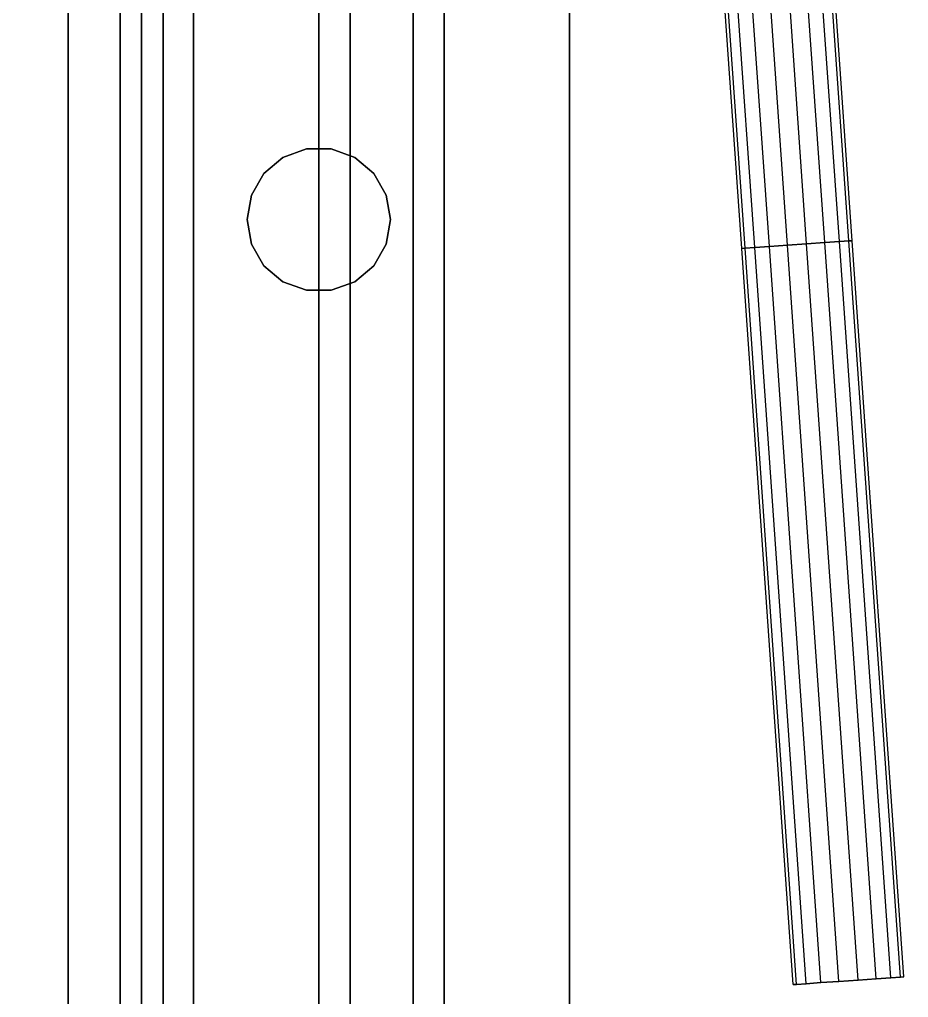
# Model space of a CAD drawing. Extents: x -140 to 778, y -205 to 202.
# Drawn here: x 309.86 to 340.72, y -0.58 to 33.35 of the extents above; entities that cross this region are included whole.
import ezdxf

# ---------------------------------------------------------------- set-up
doc = ezdxf.new("R2010")
doc.units = 0
doc.layers.add('L1', color=7, linetype='CONTINUOUS')

msp = doc.modelspace()

# ---------------------------------------------------------------- linework, layer by layer
at = {"layer": 'L1'}
for points, invisible_edges in [([(320.250183, 52.807888, 32.075806), (297.16925, 52.807888, 32.075806), (297.16925, -53.056534, 32.075813)], 140), ([(297.16925, -53.056534, 32.075813), (320.250183, -53.056534, 32.075813), (320.250183, 52.807888, 32.075806)], 140), ([(320.250183, 52.80788, -72.628067), (320.250183, -53.056538, -75.019592), (314.84198, -47.315868, -89.676079)], 140), ([(314.84198, -47.315868, -89.676079), (314.84198, 47.734921, -87.528839), (320.250183, 52.80788, -72.628067)], 140), ([(343.331085, 52.807884, 32.075809), (320.250183, 52.807888, 32.075806), (320.250183, -53.056534, 32.075813)], 140), ([(320.250183, -53.056534, 32.075813), (343.331085, -53.056534, 32.075817), (343.331085, 52.807884, 32.075809)], 140), ([(320.250183, 52.80788, -72.628067), (343.331085, 52.80788, -72.628067), (343.331085, -53.056541, -75.019592)], 12), ([(343.331085, -53.056541, -75.019592), (320.250183, -53.056538, -75.019592), (320.250183, 52.80788, -72.628067)], 12), ([(335.046173, 25.415358, -69.640312), (333.144379, 50.948757, -68.982193), (333.260132, 50.956852, -69.640312)], 9), ([(334.93042, 25.407265, -68.982193), (333.260132, 50.956852, -68.324074), (333.144379, 50.948757, -68.982193)], 9), ([(335.046173, 25.415358, -69.640312), (334.93042, 25.407265, -68.982193), (333.144379, 50.948757, -68.982193)], 12), ([(335.379486, 25.438665, -70.219055), (333.260132, 50.956852, -69.640312), (333.593475, 50.98016, -70.219055)], 9), ([(335.046173, 25.415358, -68.324074), (333.593475, 50.98016, -67.745338), (333.260132, 50.956852, -68.324074)], 9), ([(335.379486, 25.438665, -70.219055), (335.046173, 25.415358, -69.640312), (333.260132, 50.956852, -69.640312)], 12), ([(334.93042, 25.407265, -68.982193), (335.046173, 25.415358, -68.324074), (333.260132, 50.956852, -68.324074)], 12), ([(335.890167, 25.474379, -70.648613), (333.593475, 50.98016, -70.219055), (334.104156, 51.015869, -70.648613)], 9), ([(335.379517, 25.438665, -67.745338), (334.104156, 51.015869, -67.315781), (333.593475, 50.98016, -67.745338)], 137), ([(335.890167, 25.474379, -70.648613), (335.379486, 25.438665, -70.219055), (333.593475, 50.98016, -70.219055)], 12), ([(335.046173, 25.415358, -68.324074), (335.379517, 25.438665, -67.745338), (333.593475, 50.98016, -67.745338)], 12), ([(336.516632, 25.518181, -70.877174), (334.104156, 51.015869, -70.648613), (334.730591, 51.059677, -70.877174)], 9), ([(335.890167, 25.474379, -67.315781), (334.730591, 51.059677, -67.087219), (334.104156, 51.015869, -67.315781)], 137), ([(336.516632, 25.518181, -70.877174), (335.890167, 25.474379, -70.648613), (334.104156, 51.015869, -70.648613)], 12), ([(335.379517, 25.438665, -67.745338), (335.890167, 25.474379, -67.315781), (334.104156, 51.015869, -67.315781)], 140), ([(337.183258, 25.564798, -70.877174), (334.730591, 51.059677, -70.877174), (335.397247, 51.106293, -70.877174)], 9), ([(336.516632, 25.518181, -67.087219), (335.397247, 51.106293, -67.087219), (334.730591, 51.059677, -67.087219)], 137), ([(337.183258, 25.564798, -70.877174), (336.516632, 25.518181, -70.877174), (334.730591, 51.059677, -70.877174)], 12), ([(335.890167, 25.474379, -67.315781), (336.516632, 25.518181, -67.087219), (334.730591, 51.059677, -67.087219)], 140), ([(337.809723, 25.608606, -70.648613), (335.397247, 51.106293, -70.877174), (336.023682, 51.150097, -70.648613)], 9), ([(337.183258, 25.564798, -67.087219), (336.023682, 51.150097, -67.315781), (335.397247, 51.106293, -67.087219)], 137), ([(337.809723, 25.608606, -70.648613), (337.183258, 25.564798, -70.877174), (335.397247, 51.106293, -70.877174)], 12), ([(336.516632, 25.518181, -67.087219), (337.183258, 25.564798, -67.087219), (335.397247, 51.106293, -67.087219)], 140), ([(338.320374, 25.644314, -70.219055), (336.023682, 51.150097, -70.648613), (336.534363, 51.185806, -70.219055)], 9), ([(337.809723, 25.608604, -67.315781), (336.534363, 51.185806, -67.745338), (336.023682, 51.150097, -67.315781)], 137), ([(338.320374, 25.644314, -70.219055), (337.809723, 25.608606, -70.648613), (336.023682, 51.150097, -70.648613)], 12), ([(337.183258, 25.564798, -67.087219), (337.809723, 25.608604, -67.315781), (336.023682, 51.150097, -67.315781)], 140), ([(338.653717, 25.667622, -69.64032), (336.534363, 51.185806, -70.219055), (336.867676, 51.209114, -69.640312)], 137), ([(338.320374, 25.644314, -67.745338), (336.867676, 51.209114, -68.324074), (336.534363, 51.185806, -67.745338)], 137), ([(338.653717, 25.667622, -69.64032), (338.320374, 25.644314, -70.219055), (336.534363, 51.185806, -70.219055)], 140), ([(337.809723, 25.608604, -67.315781), (338.320374, 25.644314, -67.745338), (336.534363, 51.185806, -67.745338)], 140), ([(338.76947, 25.67572, -68.982193), (336.867676, 51.209114, -69.640312), (336.983429, 51.217209, -68.982193)], 137), ([(338.653717, 25.667622, -68.324074), (336.983429, 51.217209, -68.982193), (336.867676, 51.209114, -68.324074)], 137), ([(338.76947, 25.67572, -68.982193), (338.653717, 25.667622, -69.64032), (336.867676, 51.209114, -69.640312)], 140), ([(338.320374, 25.644314, -67.745338), (338.653717, 25.667622, -68.324074), (336.867676, 51.209114, -68.324074)], 140), ([(338.653717, 25.667622, -68.324074), (338.76947, 25.67572, -68.982193), (336.983429, 51.217209, -68.982193)], 140), ([(302.577454, 47.734921, -87.528839), (314.84198, 47.734921, -87.528839), (314.84198, -47.315868, -89.676079)], 12), ([(314.84198, -47.315868, -89.676079), (302.577454, -47.315868, -89.676079), (302.577454, 47.734921, -87.528839)], 12), ([(320.250153, 1.369297, -64.683716), (305.972443, 40.596962, -64.683716), (320.250153, 43.114513, -64.683716)], 13), ([(320.250153, 1.369283, 26.82803), (320.250153, 43.114494, 26.828035), (305.972443, 40.596951, 26.828035)], 141), ([(320.250153, 1.369297, -64.683716), (320.250153, 43.114513, -64.683716), (334.527863, 40.59697, -64.683716)], 13), ([(320.250153, 1.369283, 26.82803), (334.527863, 40.596951, 26.828035), (320.250153, 43.114494, 26.828035)], 141), ([(320.250153, 1.369297, -64.683716), (293.41684, 33.347988, -64.683716), (305.972443, 40.596962, -64.683716)], 13), ([(320.250153, 1.369283, 26.82803), (305.972443, 40.596951, 26.828035), (293.41684, 33.347969, 26.828032)], 141), ([(311.545837, 40.49577, 29.63793), (315.89801, 40.49577, 29.63793), (315.89801, -36.102554, 29.637926)], 12), ([(315.89801, -36.102554, 29.637926), (311.545837, -36.102554, 29.637926), (311.545837, 40.49577, 29.63793)], 12), ([(311.545837, 40.49577, 40.083153), (311.545837, 40.49577, 37.471848), (311.545837, -36.102554, 37.471844)], 12), ([(311.545837, -36.102554, 37.471844), (311.545837, -36.102554, 40.083153), (311.545837, 40.49577, 40.083153)], 12), ([(311.545837, 40.49577, 37.471848), (311.545837, 40.49577, 34.860542), (311.545837, -36.102554, 34.860538)], 12), ([(311.545837, -36.102554, 34.860538), (311.545837, -36.102554, 37.471844), (311.545837, 40.49577, 37.471848)], 12), ([(311.545837, 40.49577, 34.860542), (311.545837, 40.49577, 32.249237), (311.545837, -36.102554, 32.249233)], 12), ([(311.545837, -36.102554, 32.249233), (311.545837, -36.102554, 34.860538), (311.545837, 40.49577, 34.860542)], 12), ([(311.545837, 40.49577, 32.249237), (311.545837, 40.49577, 29.63793), (311.545837, -36.102554, 29.637926)], 12), ([(311.545837, -36.102554, 29.637926), (311.545837, -36.102554, 32.249233), (311.545837, 40.49577, 32.249237)], 12), ([(311.545837, 40.49577, 40.083153), (311.545837, -36.102554, 40.083153), (313.348572, -34.299824, 46.212437)], 12), ([(313.348572, -34.299824, 46.212437), (313.348572, 38.693039, 46.21244), (311.545837, 40.49577, 40.083153)], 12), ([(315.89801, -36.102554, 40.083153), (315.89801, 40.49577, 40.083153), (314.095276, 38.693039, 46.21244)], 140), ([(315.89801, 40.49577, 29.63793), (320.250183, 40.49577, 29.63793), (320.250183, -36.102554, 29.637926)], 12), ([(320.250183, -36.102554, 29.637926), (315.89801, -36.102554, 29.637926), (315.89801, 40.49577, 29.63793)], 12), ([(320.250183, 40.49577, 40.083153), (315.89801, 40.49577, 40.083153), (315.89801, -36.102554, 40.083153)], 140), ([(315.89801, -36.102554, 40.083153), (320.250183, -36.102554, 40.083153), (320.250183, 40.49577, 40.083153)], 140), ([(320.250153, 1.369297, -64.683716), (334.527863, 40.59697, -64.683716), (347.083466, 33.347992, -64.683716)], 13), ([(320.250153, 1.369283, 26.82803), (347.083466, 33.347977, 26.828035), (334.527863, 40.596951, 26.828035)], 141), ([(320.250183, 40.49577, 29.63793), (324.602356, 40.49577, 29.63793), (324.602356, -36.102554, 29.637926)], 12), ([(324.602356, -36.102554, 29.637926), (320.250183, -36.102554, 29.637926), (320.250183, 40.49577, 29.63793)], 12), ([(320.250183, 40.49577, 40.083153), (320.250183, -36.102554, 40.083153), (321.331818, -35.020912, 46.212437)], 12), ([(321.331818, -35.020912, 46.212437), (321.331818, 39.414131, 46.21244), (320.250183, 40.49577, 40.083153)], 12), ([(324.602356, -36.102554, 40.083153), (324.602356, 40.49577, 40.083153), (323.520721, 39.414131, 46.21244)], 140), ([(324.602356, 40.49577, 29.63793), (328.954529, 40.49577, 29.63793), (328.954529, -36.102554, 29.637926)], 12), ([(328.954529, -36.102554, 29.637926), (324.602356, -36.102554, 29.637926), (324.602356, 40.49577, 29.63793)], 12), ([(328.954529, 40.49577, 40.083153), (324.602356, 40.49577, 40.083153), (324.602356, -36.102554, 40.083153)], 140), ([(324.602356, -36.102554, 40.083153), (328.954529, -36.102554, 40.083153), (328.954529, 40.49577, 40.083153)], 140), ([(328.954529, 40.49577, 29.63793), (328.954529, 40.49577, 32.249237), (328.954529, -36.102554, 32.249233)], 140), ([(328.954529, -36.102554, 32.249233), (328.954529, -36.102554, 29.637926), (328.954529, 40.49577, 29.63793)], 140), ([(328.954529, 40.49577, 32.249237), (328.954529, 40.49577, 34.860542), (328.954529, -36.102554, 34.860538)], 140), ([(328.954529, -36.102554, 34.860538), (328.954529, -36.102554, 32.249233), (328.954529, 40.49577, 32.249237)], 140), ([(328.954529, 40.49577, 34.860542), (328.954529, 40.49577, 37.471848), (328.954529, -36.102554, 37.471844)], 140), ([(328.954529, -36.102554, 37.471844), (328.954529, -36.102554, 34.860538), (328.954529, 40.49577, 34.860542)], 140), ([(328.954529, 40.49577, 37.471848), (328.954529, 40.49577, 40.083153), (328.954529, -36.102554, 40.083153)], 140), ([(328.954529, -36.102554, 40.083153), (328.954529, -36.102554, 37.471844), (328.954529, 40.49577, 37.471848)], 140), ([(323.520721, 39.414131, 46.21244), (321.331818, 39.414131, 46.21244), (321.331818, -35.020912, 46.212437)], 140), ([(321.331818, -35.020912, 46.212437), (323.520721, -35.020912, 46.212437), (323.520721, 39.414131, 46.21244)], 140), ([(323.520721, 39.414131, 46.21244), (323.520721, -35.020912, 46.212437), (324.602356, -36.102554, 40.083153)], 140), ([(314.095276, 38.693039, 46.21244), (313.348572, 38.693039, 46.21244), (313.348572, -34.299824, 46.212437)], 140), ([(313.348572, -34.299824, 46.212437), (314.095276, -34.299824, 46.212437), (314.095276, 38.693039, 46.21244)], 140), ([(314.095276, 38.693039, 46.21244), (314.095276, -34.299824, 46.212437), (315.89801, -36.102554, 40.083153)], 140), ([(320.250153, 1.369297, -64.683716), (284.097748, 22.241894, -64.683716), (293.41684, 33.347988, -64.683716)], 13), ([(320.250153, 1.369283, 26.82803), (293.41684, 33.347969, 26.828032), (284.097748, 22.241884, 26.828032)], 141), ([(320.250153, 1.369297, -64.683716), (347.083466, 33.347992, -64.683716), (356.402557, 22.241907, -64.683716)], 13), ([(320.250153, 1.369283, 26.82803), (356.402557, 22.241892, 26.828033), (347.083466, 33.347977, 26.828035)], 141), ([(320.250153, 26.405462, 1.54723), (319.005463, 28.561365, 1.54723), (319.817871, 28.857061, 1.54723)], 13), ([(319.817871, 28.857061, 1.54723), (319.005463, 28.561363, 13.827389), (319.817871, 28.857061, 13.827389)], 9), ([(319.817871, 28.857061, 1.54723), (319.005463, 28.561365, 1.54723), (319.005463, 28.561363, 13.827389)], 12), ([(319.817871, 28.857061, 13.827389), (319.005463, 28.561361, 26.107548), (319.817871, 28.857059, 26.107548)], 9), ([(319.817871, 28.857061, 13.827389), (319.005463, 28.561363, 13.827389), (319.005463, 28.561361, 26.107548)], 12), ([(319.817871, 28.857059, 26.107548), (319.005463, 28.561359, 38.387707), (319.817871, 28.857058, 38.387707)], 9), ([(319.817871, 28.857059, 26.107548), (319.005463, 28.561361, 26.107548), (319.005463, 28.561359, 38.387707)], 12), ([(319.817871, 28.857058, 38.387707), (319.005463, 28.561359, 50.667866), (319.817871, 28.857058, 50.667862)], 9), ([(319.817871, 28.857058, 38.387707), (319.005463, 28.561359, 38.387707), (319.005463, 28.561359, 50.667866)], 12), ([(319.817871, 28.857058, 50.667862), (319.005463, 28.561357, 62.948021), (319.817871, 28.857056, 62.948021)], 9), ([(319.817871, 28.857058, 50.667862), (319.005463, 28.561359, 50.667866), (319.005463, 28.561357, 62.948021)], 12), ([(320.250153, 26.405457, 62.948021), (319.817871, 28.857056, 62.948021), (319.005463, 28.561357, 62.948021)], 141), ([(320.250153, 26.405462, 1.54723), (319.817871, 28.857061, 1.54723), (320.682434, 28.857061, 1.54723)], 13), ([(320.682434, 28.857061, 1.54723), (319.817871, 28.857061, 13.827389), (320.682434, 28.857061, 13.827389)], 9), ([(320.682434, 28.857061, 1.54723), (319.817871, 28.857061, 1.54723), (319.817871, 28.857061, 13.827389)], 12), ([(320.682434, 28.857061, 13.827389), (319.817871, 28.857059, 26.107548), (320.682434, 28.857059, 26.107548)], 9), ([(320.682434, 28.857061, 13.827389), (319.817871, 28.857061, 13.827389), (319.817871, 28.857059, 26.107548)], 12), ([(320.682434, 28.857059, 26.107548), (319.817871, 28.857058, 38.387707), (320.682434, 28.857058, 38.387707)], 9), ([(320.682434, 28.857059, 26.107548), (319.817871, 28.857059, 26.107548), (319.817871, 28.857058, 38.387707)], 12), ([(320.682434, 28.857058, 38.387707), (319.817871, 28.857058, 50.667862), (320.682434, 28.857058, 50.667862)], 9), ([(320.682434, 28.857058, 38.387707), (319.817871, 28.857058, 38.387707), (319.817871, 28.857058, 50.667862)], 12), ([(320.682434, 28.857058, 50.667862), (319.817871, 28.857056, 62.948021), (320.682434, 28.857056, 62.948021)], 9), ([(320.682434, 28.857058, 50.667862), (319.817871, 28.857058, 50.667862), (319.817871, 28.857056, 62.948021)], 12), ([(320.250153, 26.405457, 62.948021), (320.682434, 28.857056, 62.948021), (319.817871, 28.857056, 62.948021)], 141), ([(320.250153, 26.405462, 1.54723), (320.682434, 28.857061, 1.54723), (321.494873, 28.561365, 1.54723)], 13), ([(320.250153, 26.405457, 62.948021), (321.494873, 28.561357, 62.948021), (320.682434, 28.857056, 62.948021)], 141), ([(321.494873, 28.561365, 1.54723), (320.682434, 28.857061, 13.827389), (321.494873, 28.561363, 13.827389)], 137), ([(321.494873, 28.561365, 1.54723), (320.682434, 28.857061, 1.54723), (320.682434, 28.857061, 13.827389)], 140), ([(321.494873, 28.561363, 13.827389), (320.682434, 28.857061, 13.827389), (320.682434, 28.857059, 26.107548)], 140), ([(321.494873, 28.561363, 13.827389), (320.682434, 28.857059, 26.107548), (321.494873, 28.561361, 26.107548)], 137), ([(321.494873, 28.561361, 26.107548), (320.682434, 28.857059, 26.107548), (320.682434, 28.857058, 38.387707)], 140), ([(321.494873, 28.561361, 26.107548), (320.682434, 28.857058, 38.387707), (321.494873, 28.561359, 38.387707)], 137), ([(321.494873, 28.561359, 38.387707), (320.682434, 28.857058, 50.667862), (321.494873, 28.561359, 50.667866)], 137), ([(321.494873, 28.561359, 38.387707), (320.682434, 28.857058, 38.387707), (320.682434, 28.857058, 50.667862)], 140), ([(321.494873, 28.561359, 50.667866), (320.682434, 28.857058, 50.667862), (320.682434, 28.857056, 62.948021)], 140), ([(321.494873, 28.561359, 50.667866), (320.682434, 28.857056, 62.948021), (321.494873, 28.561357, 62.948021)], 137), ([(320.250153, 26.405462, 1.54723), (318.34314, 28.005627, 1.54723), (319.005463, 28.561365, 1.54723)], 13), ([(319.005463, 28.561365, 1.54723), (318.34314, 28.005627, 13.827389), (319.005463, 28.561363, 13.827389)], 9), ([(319.005463, 28.561365, 1.54723), (318.34314, 28.005627, 1.54723), (318.34314, 28.005627, 13.827389)], 12), ([(319.005463, 28.561363, 13.827389), (318.34314, 28.005625, 26.107548), (319.005463, 28.561361, 26.107548)], 9), ([(319.005463, 28.561363, 13.827389), (318.34314, 28.005627, 13.827389), (318.34314, 28.005625, 26.107548)], 12), ([(319.005463, 28.561361, 26.107548), (318.34314, 28.005625, 38.387707), (319.005463, 28.561359, 38.387707)], 9), ([(319.005463, 28.561361, 26.107548), (318.34314, 28.005625, 26.107548), (318.34314, 28.005625, 38.387707)], 12), ([(319.005463, 28.561359, 38.387707), (318.34314, 28.005625, 50.667866), (319.005463, 28.561359, 50.667866)], 9), ([(319.005463, 28.561359, 38.387707), (318.34314, 28.005625, 38.387707), (318.34314, 28.005625, 50.667866)], 12), ([(319.005463, 28.561359, 50.667866), (318.34314, 28.005623, 62.948021), (319.005463, 28.561357, 62.948021)], 9), ([(319.005463, 28.561359, 50.667866), (318.34314, 28.005625, 50.667866), (318.34314, 28.005623, 62.948021)], 12), ([(320.250153, 26.405457, 62.948021), (319.005463, 28.561357, 62.948021), (318.34314, 28.005623, 62.948021)], 141), ([(320.250153, 26.405462, 1.54723), (321.494873, 28.561365, 1.54723), (322.157166, 28.005627, 1.54723)], 13), ([(320.250153, 26.405457, 62.948021), (322.157166, 28.005623, 62.948021), (321.494873, 28.561357, 62.948021)], 141), ([(322.157166, 28.005627, 1.54723), (321.494873, 28.561365, 1.54723), (321.494873, 28.561363, 13.827389)], 140), ([(322.157166, 28.005627, 1.54723), (321.494873, 28.561363, 13.827389), (322.157166, 28.005627, 13.827389)], 137), ([(322.157166, 28.005627, 13.827389), (321.494873, 28.561363, 13.827389), (321.494873, 28.561361, 26.107548)], 140), ([(322.157166, 28.005627, 13.827389), (321.494873, 28.561361, 26.107548), (322.157166, 28.005625, 26.107548)], 137), ([(322.157166, 28.005625, 26.107548), (321.494873, 28.561361, 26.107548), (321.494873, 28.561359, 38.387707)], 140), ([(322.157166, 28.005625, 26.107548), (321.494873, 28.561359, 38.387707), (322.157166, 28.005625, 38.387707)], 137), ([(322.157166, 28.005625, 38.387707), (321.494873, 28.561359, 50.667866), (322.157166, 28.005625, 50.667866)], 137), ([(322.157166, 28.005625, 38.387707), (321.494873, 28.561359, 38.387707), (321.494873, 28.561359, 50.667866)], 140), ([(322.157166, 28.005625, 50.667866), (321.494873, 28.561359, 50.667866), (321.494873, 28.561357, 62.948021)], 140), ([(322.157166, 28.005625, 50.667866), (321.494873, 28.561357, 62.948021), (322.157166, 28.005623, 62.948021)], 137), ([(320.250153, 26.405462, 1.54723), (317.910858, 27.256895, 1.54723), (318.34314, 28.005627, 1.54723)], 13), ([(318.34314, 28.005627, 1.54723), (317.910858, 27.256895, 13.827389), (318.34314, 28.005627, 13.827389)], 9), ([(318.34314, 28.005627, 1.54723), (317.910858, 27.256895, 1.54723), (317.910858, 27.256895, 13.827389)], 12), ([(318.34314, 28.005627, 13.827389), (317.910858, 27.256893, 26.107548), (318.34314, 28.005625, 26.107548)], 9), ([(318.34314, 28.005627, 13.827389), (317.910858, 27.256895, 13.827389), (317.910858, 27.256893, 26.107548)], 12), ([(318.34314, 28.005625, 26.107548), (317.910858, 27.256891, 38.387707), (318.34314, 28.005625, 38.387707)], 9), ([(318.34314, 28.005625, 26.107548), (317.910858, 27.256893, 26.107548), (317.910858, 27.256891, 38.387707)], 12), ([(318.34314, 28.005625, 38.387707), (317.910858, 27.256891, 50.667866), (318.34314, 28.005625, 50.667866)], 9), ([(318.34314, 28.005625, 38.387707), (317.910858, 27.256891, 38.387707), (317.910858, 27.256891, 50.667866)], 12), ([(318.34314, 28.005625, 50.667866), (317.910858, 27.256889, 62.948021), (318.34314, 28.005623, 62.948021)], 9), ([(318.34314, 28.005625, 50.667866), (317.910858, 27.256891, 50.667866), (317.910858, 27.256889, 62.948021)], 12), ([(320.250153, 26.405457, 62.948021), (318.34314, 28.005623, 62.948021), (317.910858, 27.256889, 62.948021)], 141), ([(320.250153, 26.405462, 1.54723), (322.157166, 28.005627, 1.54723), (322.589447, 27.256895, 1.54723)], 13), ([(320.250153, 26.405457, 62.948021), (322.589447, 27.256889, 62.948021), (322.157166, 28.005623, 62.948021)], 141), ([(322.589447, 27.256895, 1.54723), (322.157166, 28.005627, 13.827389), (322.589447, 27.256895, 13.827389)], 137), ([(322.589447, 27.256895, 1.54723), (322.157166, 28.005627, 1.54723), (322.157166, 28.005627, 13.827389)], 140), ([(322.589447, 27.256895, 13.827389), (322.157166, 28.005627, 13.827389), (322.157166, 28.005625, 26.107548)], 140), ([(322.589447, 27.256895, 13.827389), (322.157166, 28.005625, 26.107548), (322.589447, 27.256893, 26.107548)], 137), ([(322.589447, 27.256893, 26.107548), (322.157166, 28.005625, 38.387707), (322.589447, 27.256891, 38.387707)], 137), ([(322.589447, 27.256893, 26.107548), (322.157166, 28.005625, 26.107548), (322.157166, 28.005625, 38.387707)], 140), ([(322.589447, 27.256891, 38.387707), (322.157166, 28.005625, 50.667866), (322.589447, 27.256891, 50.667866)], 137), ([(322.589447, 27.256891, 38.387707), (322.157166, 28.005625, 38.387707), (322.157166, 28.005625, 50.667866)], 140), ([(322.589447, 27.256891, 50.667866), (322.157166, 28.005625, 50.667866), (322.157166, 28.005623, 62.948021)], 140), ([(322.589447, 27.256891, 50.667866), (322.157166, 28.005623, 62.948021), (322.589447, 27.256889, 62.948021)], 137), ([(320.250153, 26.405462, 1.54723), (317.760742, 26.405462, 1.54723), (317.910858, 27.256895, 1.54723)], 13), ([(317.910858, 27.256895, 1.54723), (317.760742, 26.405462, 13.827389), (317.910858, 27.256895, 13.827389)], 9), ([(317.910858, 27.256895, 1.54723), (317.760742, 26.405462, 1.54723), (317.760742, 26.405462, 13.827389)], 12), ([(317.910858, 27.256895, 13.827389), (317.760742, 26.40546, 26.107548), (317.910858, 27.256893, 26.107548)], 9), ([(317.910858, 27.256895, 13.827389), (317.760742, 26.405462, 13.827389), (317.760742, 26.40546, 26.107548)], 12), ([(317.910858, 27.256893, 26.107548), (317.760742, 26.405458, 38.387707), (317.910858, 27.256891, 38.387707)], 9), ([(317.910858, 27.256893, 26.107548), (317.760742, 26.40546, 26.107548), (317.760742, 26.405458, 38.387707)], 12), ([(317.910858, 27.256891, 38.387707), (317.760742, 26.405457, 50.667866), (317.910858, 27.256891, 50.667866)], 9), ([(317.910858, 27.256891, 38.387707), (317.760742, 26.405458, 38.387707), (317.760742, 26.405457, 50.667866)], 12), ([(317.910858, 27.256891, 50.667866), (317.760742, 26.405457, 62.948021), (317.910858, 27.256889, 62.948021)], 9), ([(317.910858, 27.256891, 50.667866), (317.760742, 26.405457, 50.667866), (317.760742, 26.405457, 62.948021)], 12), ([(320.250153, 26.405457, 62.948021), (317.910858, 27.256889, 62.948021), (317.760742, 26.405457, 62.948021)], 141), ([(320.250153, 26.405462, 1.54723), (322.589447, 27.256895, 1.54723), (322.739563, 26.405462, 1.54723)], 13), ([(320.250153, 26.405457, 62.948021), (322.739563, 26.405457, 62.948021), (322.589447, 27.256889, 62.948021)], 141), ([(322.739563, 26.405462, 1.54723), (322.589447, 27.256895, 13.827389), (322.739563, 26.405462, 13.827389)], 137), ([(322.739563, 26.405462, 1.54723), (322.589447, 27.256895, 1.54723), (322.589447, 27.256895, 13.827389)], 140), ([(322.739563, 26.405462, 13.827389), (322.589447, 27.256895, 13.827389), (322.589447, 27.256893, 26.107548)], 140), ([(322.739563, 26.405462, 13.827389), (322.589447, 27.256893, 26.107548), (322.739563, 26.40546, 26.107548)], 137), ([(322.739563, 26.40546, 26.107548), (322.589447, 27.256893, 26.107548), (322.589447, 27.256891, 38.387707)], 140), ([(322.739563, 26.40546, 26.107548), (322.589447, 27.256891, 38.387707), (322.739563, 26.405458, 38.387707)], 137), ([(322.739563, 26.405458, 38.387707), (322.589447, 27.256891, 50.667866), (322.739563, 26.405457, 50.667866)], 137), ([(322.739563, 26.405458, 38.387707), (322.589447, 27.256891, 38.387707), (322.589447, 27.256891, 50.667866)], 140), ([(322.739563, 26.405457, 50.667866), (322.589447, 27.256891, 50.667866), (322.589447, 27.256889, 62.948021)], 140), ([(322.739563, 26.405457, 50.667866), (322.589447, 27.256889, 62.948021), (322.739563, 26.405457, 62.948021)], 137), ([(320.250153, 26.405462, 1.54723), (317.910858, 25.554028, 1.54723), (317.760742, 26.405462, 1.54723)], 13), ([(317.760742, 26.405462, 1.54723), (317.910858, 25.554028, 13.827389), (317.760742, 26.405462, 13.827389)], 9), ([(317.760742, 26.405462, 1.54723), (317.910858, 25.554028, 1.54723), (317.910858, 25.554028, 13.827389)], 12), ([(317.760742, 26.405462, 13.827389), (317.910858, 25.554028, 26.107548), (317.760742, 26.40546, 26.107548)], 9), ([(317.760742, 26.405462, 13.827389), (317.910858, 25.554028, 13.827389), (317.910858, 25.554028, 26.107548)], 12), ([(317.760742, 26.40546, 26.107548), (317.910858, 25.554024, 38.387707), (317.760742, 26.405458, 38.387707)], 9), ([(317.760742, 26.40546, 26.107548), (317.910858, 25.554028, 26.107548), (317.910858, 25.554024, 38.387707)], 12), ([(317.760742, 26.405458, 38.387707), (317.910858, 25.554026, 50.667866), (317.760742, 26.405457, 50.667866)], 9), ([(317.760742, 26.405458, 38.387707), (317.910858, 25.554024, 38.387707), (317.910858, 25.554026, 50.667866)], 12), ([(317.760742, 26.405457, 50.667866), (317.910858, 25.554022, 62.948021), (317.760742, 26.405457, 62.948021)], 9), ([(317.760742, 26.405457, 50.667866), (317.910858, 25.554026, 50.667866), (317.910858, 25.554022, 62.948021)], 12), ([(320.250153, 26.405457, 62.948021), (317.760742, 26.405457, 62.948021), (317.910858, 25.554022, 62.948021)], 141), ([(320.250153, 26.405462, 1.54723), (318.34314, 24.805296, 1.54723), (317.910858, 25.554028, 1.54723)], 13), ([(320.250153, 26.405457, 62.948021), (317.910858, 25.554022, 62.948021), (318.34314, 24.80529, 62.948021)], 141), ([(320.250153, 26.405462, 1.54723), (319.005463, 24.249559, 1.54723), (318.34314, 24.805296, 1.54723)], 13), ([(320.250153, 26.405457, 62.948021), (318.34314, 24.80529, 62.948021), (319.005463, 24.249554, 62.948021)], 141), ([(320.250153, 26.405462, 1.54723), (319.817871, 23.953861, 1.54723), (319.005463, 24.249559, 1.54723)], 13), ([(320.250153, 26.405457, 62.948021), (319.005463, 24.249554, 62.948021), (319.817871, 23.953856, 62.948021)], 141), ([(320.250153, 26.405462, 1.54723), (320.682434, 23.953861, 1.54723), (319.817871, 23.953861, 1.54723)], 13), ([(320.250153, 26.405457, 62.948021), (319.817871, 23.953856, 62.948021), (320.682434, 23.953856, 62.948021)], 141), ([(320.250153, 26.405462, 1.54723), (321.494873, 24.249559, 1.54723), (320.682434, 23.953861, 1.54723)], 13), ([(320.250153, 26.405462, 1.54723), (322.157166, 24.805296, 1.54723), (321.494873, 24.249559, 1.54723)], 13), ([(320.250153, 26.405462, 1.54723), (322.589447, 25.554028, 1.54723), (322.157166, 24.805296, 1.54723)], 13), ([(320.250153, 26.405462, 1.54723), (322.739563, 26.405462, 1.54723), (322.589447, 25.554028, 1.54723)], 13), ([(320.250153, 26.405457, 62.948021), (320.682434, 23.953856, 62.948021), (321.494873, 24.249554, 62.948021)], 141), ([(320.250153, 26.405457, 62.948021), (321.494873, 24.249554, 62.948021), (322.157166, 24.80529, 62.948021)], 141), ([(320.250153, 26.405457, 62.948021), (322.157166, 24.80529, 62.948021), (322.589447, 25.554022, 62.948021)], 141), ([(320.250153, 26.405457, 62.948021), (322.589447, 25.554022, 62.948021), (322.739563, 26.405457, 62.948021)], 141), ([(322.589447, 25.554028, 1.54723), (322.739563, 26.405462, 13.827389), (322.589447, 25.554028, 13.827389)], 137), ([(322.589447, 25.554028, 1.54723), (322.739563, 26.405462, 1.54723), (322.739563, 26.405462, 13.827389)], 140), ([(322.589447, 25.554028, 13.827389), (322.739563, 26.405462, 13.827389), (322.739563, 26.40546, 26.107548)], 140), ([(322.589447, 25.554028, 13.827389), (322.739563, 26.40546, 26.107548), (322.589447, 25.554028, 26.107548)], 137), ([(322.589447, 25.554028, 26.107548), (322.739563, 26.40546, 26.107548), (322.739563, 26.405458, 38.387707)], 140), ([(322.589447, 25.554028, 26.107548), (322.739563, 26.405458, 38.387707), (322.589447, 25.554024, 38.387707)], 137), ([(322.589447, 25.554024, 38.387707), (322.739563, 26.405458, 38.387707), (322.739563, 26.405457, 50.667866)], 140), ([(322.589447, 25.554024, 38.387707), (322.739563, 26.405457, 50.667866), (322.589447, 25.554026, 50.667866)], 137), ([(322.589447, 25.554026, 50.667866), (322.739563, 26.405457, 62.948021), (322.589447, 25.554022, 62.948021)], 137), ([(322.589447, 25.554026, 50.667866), (322.739563, 26.405457, 50.667866), (322.739563, 26.405457, 62.948021)], 140), ([(317.910858, 25.554028, 1.54723), (318.34314, 24.805296, 13.827389), (317.910858, 25.554028, 13.827389)], 9), ([(317.910858, 25.554028, 1.54723), (318.34314, 24.805296, 1.54723), (318.34314, 24.805296, 13.827389)], 12), ([(317.910858, 25.554028, 13.827389), (318.34314, 24.805292, 26.107548), (317.910858, 25.554028, 26.107548)], 9), ([(317.910858, 25.554028, 13.827389), (318.34314, 24.805296, 13.827389), (318.34314, 24.805292, 26.107548)], 12), ([(317.910858, 25.554028, 26.107548), (318.34314, 24.805292, 38.387707), (317.910858, 25.554024, 38.387707)], 9), ([(317.910858, 25.554028, 26.107548), (318.34314, 24.805292, 26.107548), (318.34314, 24.805292, 38.387707)], 12), ([(317.910858, 25.554024, 38.387707), (318.34314, 24.805292, 50.667866), (317.910858, 25.554026, 50.667866)], 9), ([(317.910858, 25.554026, 50.667866), (318.34314, 24.80529, 62.948021), (317.910858, 25.554022, 62.948021)], 9), ([(317.910858, 25.554026, 50.667866), (318.34314, 24.805292, 50.667866), (318.34314, 24.80529, 62.948021)], 12), ([(317.910858, 25.554024, 38.387707), (318.34314, 24.805292, 38.387707), (318.34314, 24.805292, 50.667866)], 12), ([(322.157166, 24.805296, 1.54723), (322.589447, 25.554028, 13.827389), (322.157166, 24.805296, 13.827389)], 137), ([(322.157166, 24.805296, 1.54723), (322.589447, 25.554028, 1.54723), (322.589447, 25.554028, 13.827389)], 140), ([(322.157166, 24.805296, 13.827389), (322.589447, 25.554028, 26.107548), (322.157166, 24.805292, 26.107548)], 137), ([(322.157166, 24.805296, 13.827389), (322.589447, 25.554028, 13.827389), (322.589447, 25.554028, 26.107548)], 140), ([(322.157166, 24.805292, 26.107548), (322.589447, 25.554028, 26.107548), (322.589447, 25.554024, 38.387707)], 140), ([(322.157166, 24.805292, 38.387707), (322.589447, 25.554026, 50.667866), (322.157166, 24.805292, 50.667866)], 137), ([(322.157166, 24.805292, 38.387707), (322.589447, 25.554024, 38.387707), (322.589447, 25.554026, 50.667866)], 140), ([(322.157166, 24.805292, 50.667866), (322.589447, 25.554026, 50.667866), (322.589447, 25.554022, 62.948021)], 140), ([(322.157166, 24.805292, 26.107548), (322.589447, 25.554024, 38.387707), (322.157166, 24.805292, 38.387707)], 137), ([(322.157166, 24.805292, 50.667866), (322.589447, 25.554022, 62.948021), (322.157166, 24.80529, 62.948021)], 137), ([(337.676208, -0.067114, -70.648613), (335.379486, 25.438665, -70.219055), (335.890167, 25.474379, -70.648613)], 9), ([(337.165527, -0.102824, -67.745338), (335.890167, 25.474379, -67.315781), (335.379517, 25.438665, -67.745338)], 137), ([(338.302643, -0.023309, -70.877174), (335.890167, 25.474379, -70.648613), (336.516632, 25.518181, -70.877174)], 9), ([(337.676208, -0.067113, -67.315781), (336.516632, 25.518181, -67.087219), (335.890167, 25.474379, -67.315781)], 137), ([(338.302643, -0.023309, -70.877174), (337.676208, -0.067114, -70.648613), (335.890167, 25.474379, -70.648613)], 12), ([(337.165527, -0.102824, -67.745338), (337.676208, -0.067113, -67.315781), (335.890167, 25.474379, -67.315781)], 140), ([(338.969299, 0.023308, -70.877174), (336.516632, 25.518181, -70.877174), (337.183258, 25.564798, -70.877174)], 9), ([(338.302643, -0.023309, -67.087219), (337.183258, 25.564798, -67.087219), (336.516632, 25.518181, -67.087219)], 137), ([(338.969299, 0.023308, -70.877174), (338.302643, -0.023309, -70.877174), (336.516632, 25.518181, -70.877174)], 12), ([(337.676208, -0.067113, -67.315781), (338.302643, -0.023309, -67.087219), (336.516632, 25.518181, -67.087219)], 140), ([(339.595734, 0.067113, -70.648613), (337.183258, 25.564798, -70.877174), (337.809723, 25.608606, -70.648613)], 9), ([(338.969299, 0.023308, -67.087219), (337.809723, 25.608604, -67.315781), (337.183258, 25.564798, -67.087219)], 137), ([(339.595734, 0.067113, -70.648613), (338.969299, 0.023308, -70.877174), (337.183258, 25.564798, -70.877174)], 12), ([(338.302643, -0.023309, -67.087219), (338.969299, 0.023308, -67.087219), (337.183258, 25.564798, -67.087219)], 140), ([(340.106415, 0.102823, -70.219055), (337.809723, 25.608606, -70.648613), (338.320374, 25.644314, -70.219055)], 9), ([(339.595734, 0.067113, -67.315781), (338.320374, 25.644314, -67.745338), (337.809723, 25.608604, -67.315781)], 137), ([(340.106415, 0.102823, -70.219055), (339.595734, 0.067113, -70.648613), (337.809723, 25.608606, -70.648613)], 12), ([(338.969299, 0.023308, -67.087219), (339.595734, 0.067113, -67.315781), (337.809723, 25.608604, -67.315781)], 140), ([(340.439758, 0.126131, -69.64032), (338.320374, 25.644314, -70.219055), (338.653717, 25.667622, -69.64032)], 137), ([(340.106415, 0.102823, -67.745338), (338.653717, 25.667622, -68.324074), (338.320374, 25.644314, -67.745338)], 137), ([(340.439758, 0.126131, -69.64032), (340.106415, 0.102823, -70.219055), (338.320374, 25.644314, -70.219055)], 140), ([(339.595734, 0.067113, -67.315781), (340.106415, 0.102823, -67.745338), (338.320374, 25.644314, -67.745338)], 140), ([(340.555511, 0.134226, -68.982193), (338.653717, 25.667622, -69.64032), (338.76947, 25.67572, -68.982193)], 137), ([(340.439758, 0.126131, -68.324074), (338.76947, 25.67572, -68.982193), (338.653717, 25.667622, -68.324074)], 137), ([(340.555511, 0.134226, -68.982193), (340.439758, 0.126131, -69.64032), (338.653717, 25.667622, -69.64032)], 140), ([(340.106415, 0.102823, -67.745338), (340.439758, 0.126131, -68.324074), (338.653717, 25.667622, -68.324074)], 140), ([(340.439758, 0.126131, -68.324074), (340.555511, 0.134226, -68.982193), (338.76947, 25.67572, -68.982193)], 140), ([(336.832214, -0.126132, -69.64032), (334.93042, 25.407265, -68.982193), (335.046173, 25.415358, -69.640312)], 9), ([(336.716461, -0.134227, -68.982193), (335.046173, 25.415358, -68.324074), (334.93042, 25.407265, -68.982193)], 9), ([(336.832214, -0.126132, -69.64032), (336.716461, -0.134227, -68.982193), (334.93042, 25.407265, -68.982193)], 12), ([(337.165527, -0.102824, -70.219055), (335.046173, 25.415358, -69.640312), (335.379486, 25.438665, -70.219055)], 9), ([(336.832214, -0.126132, -68.324074), (335.379517, 25.438665, -67.745338), (335.046173, 25.415358, -68.324074)], 9), ([(337.165527, -0.102824, -70.219055), (336.832214, -0.126132, -69.64032), (335.046173, 25.415358, -69.640312)], 12), ([(336.716461, -0.134227, -68.982193), (336.832214, -0.126132, -68.324074), (335.046173, 25.415358, -68.324074)], 12), ([(337.676208, -0.067114, -70.648613), (337.165527, -0.102824, -70.219055), (335.379486, 25.438665, -70.219055)], 12), ([(336.832214, -0.126132, -68.324074), (337.165527, -0.102824, -67.745338), (335.379517, 25.438665, -67.745338)], 12), ([(318.34314, 24.805296, 1.54723), (319.005463, 24.249559, 13.827389), (318.34314, 24.805296, 13.827389)], 9), ([(318.34314, 24.805296, 1.54723), (319.005463, 24.249559, 1.54723), (319.005463, 24.249559, 13.827389)], 12), ([(318.34314, 24.805296, 13.827389), (319.005463, 24.249557, 26.107548), (318.34314, 24.805292, 26.107548)], 9), ([(318.34314, 24.805296, 13.827389), (319.005463, 24.249559, 13.827389), (319.005463, 24.249557, 26.107548)], 12), ([(318.34314, 24.805292, 26.107548), (319.005463, 24.249556, 38.387707), (318.34314, 24.805292, 38.387707)], 9), ([(318.34314, 24.805292, 26.107548), (319.005463, 24.249557, 26.107548), (319.005463, 24.249556, 38.387707)], 12), ([(318.34314, 24.805292, 38.387707), (319.005463, 24.249554, 50.667866), (318.34314, 24.805292, 50.667866)], 9), ([(318.34314, 24.805292, 38.387707), (319.005463, 24.249556, 38.387707), (319.005463, 24.249554, 50.667866)], 12), ([(318.34314, 24.805292, 50.667866), (319.005463, 24.249554, 62.948021), (318.34314, 24.80529, 62.948021)], 9), ([(318.34314, 24.805292, 50.667866), (319.005463, 24.249554, 50.667866), (319.005463, 24.249554, 62.948021)], 12), ([(321.494873, 24.249559, 1.54723), (322.157166, 24.805296, 13.827389), (321.494873, 24.249559, 13.827389)], 137), ([(321.494873, 24.249559, 1.54723), (322.157166, 24.805296, 1.54723), (322.157166, 24.805296, 13.827389)], 140), ([(321.494873, 24.249559, 13.827389), (322.157166, 24.805296, 13.827389), (322.157166, 24.805292, 26.107548)], 140), ([(321.494873, 24.249559, 13.827389), (322.157166, 24.805292, 26.107548), (321.494873, 24.249557, 26.107548)], 137), ([(321.494873, 24.249557, 26.107548), (322.157166, 24.805292, 38.387707), (321.494873, 24.249556, 38.387707)], 137), ([(321.494873, 24.249557, 26.107548), (322.157166, 24.805292, 26.107548), (322.157166, 24.805292, 38.387707)], 140), ([(321.494873, 24.249556, 38.387707), (322.157166, 24.805292, 50.667866), (321.494873, 24.249554, 50.667866)], 137), ([(321.494873, 24.249556, 38.387707), (322.157166, 24.805292, 38.387707), (322.157166, 24.805292, 50.667866)], 140), ([(321.494873, 24.249554, 50.667866), (322.157166, 24.805292, 50.667866), (322.157166, 24.80529, 62.948021)], 140), ([(321.494873, 24.249554, 50.667866), (322.157166, 24.80529, 62.948021), (321.494873, 24.249554, 62.948021)], 137), ([(319.005463, 24.249559, 1.54723), (319.817871, 23.953861, 13.827389), (319.005463, 24.249559, 13.827389)], 9), ([(319.005463, 24.249559, 1.54723), (319.817871, 23.953861, 1.54723), (319.817871, 23.953861, 13.827389)], 12), ([(319.005463, 24.249559, 13.827389), (319.817871, 23.953859, 26.107548), (319.005463, 24.249557, 26.107548)], 9), ([(319.005463, 24.249559, 13.827389), (319.817871, 23.953861, 13.827389), (319.817871, 23.953859, 26.107548)], 12), ([(319.005463, 24.249557, 26.107548), (319.817871, 23.953857, 38.387707), (319.005463, 24.249556, 38.387707)], 9), ([(319.005463, 24.249557, 26.107548), (319.817871, 23.953859, 26.107548), (319.817871, 23.953857, 38.387707)], 12), ([(319.005463, 24.249556, 38.387707), (319.817871, 23.953857, 50.667866), (319.005463, 24.249554, 50.667866)], 9), ([(319.005463, 24.249556, 38.387707), (319.817871, 23.953857, 38.387707), (319.817871, 23.953857, 50.667866)], 12), ([(319.005463, 24.249554, 50.667866), (319.817871, 23.953856, 62.948021), (319.005463, 24.249554, 62.948021)], 9), ([(319.005463, 24.249554, 50.667866), (319.817871, 23.953857, 50.667866), (319.817871, 23.953856, 62.948021)], 12), ([(320.682434, 23.953861, 1.54723), (321.494873, 24.249559, 13.827389), (320.682434, 23.953861, 13.827389)], 137), ([(320.682434, 23.953861, 1.54723), (321.494873, 24.249559, 1.54723), (321.494873, 24.249559, 13.827389)], 140), ([(320.682434, 23.953861, 13.827389), (321.494873, 24.249559, 13.827389), (321.494873, 24.249557, 26.107548)], 140), ([(320.682434, 23.953861, 13.827389), (321.494873, 24.249557, 26.107548), (320.682434, 23.953859, 26.107548)], 137), ([(320.682434, 23.953859, 26.107548), (321.494873, 24.249557, 26.107548), (321.494873, 24.249556, 38.387707)], 140), ([(320.682434, 23.953859, 26.107548), (321.494873, 24.249556, 38.387707), (320.682434, 23.953857, 38.387707)], 137), ([(320.682434, 23.953857, 38.387707), (321.494873, 24.249556, 38.387707), (321.494873, 24.249554, 50.667866)], 140), ([(320.682434, 23.953857, 38.387707), (321.494873, 24.249554, 50.667866), (320.682434, 23.953857, 50.667866)], 137), ([(320.682434, 23.953857, 50.667866), (321.494873, 24.249554, 62.948021), (320.682434, 23.953856, 62.948021)], 137), ([(320.682434, 23.953857, 50.667866), (321.494873, 24.249554, 50.667866), (321.494873, 24.249554, 62.948021)], 140), ([(319.817871, 23.953861, 1.54723), (320.682434, 23.953861, 13.827389), (319.817871, 23.953861, 13.827389)], 137), ([(319.817871, 23.953861, 1.54723), (320.682434, 23.953861, 1.54723), (320.682434, 23.953861, 13.827389)], 140), ([(319.817871, 23.953861, 13.827389), (320.682434, 23.953859, 26.107548), (319.817871, 23.953859, 26.107548)], 137), ([(319.817871, 23.953861, 13.827389), (320.682434, 23.953861, 13.827389), (320.682434, 23.953859, 26.107548)], 140), ([(319.817871, 23.953859, 26.107548), (320.682434, 23.953857, 38.387707), (319.817871, 23.953857, 38.387707)], 137), ([(319.817871, 23.953859, 26.107548), (320.682434, 23.953859, 26.107548), (320.682434, 23.953857, 38.387707)], 140), ([(319.817871, 23.953857, 38.387707), (320.682434, 23.953857, 50.667866), (319.817871, 23.953857, 50.667866)], 137), ([(319.817871, 23.953857, 38.387707), (320.682434, 23.953857, 38.387707), (320.682434, 23.953857, 50.667866)], 140), ([(319.817871, 23.953857, 50.667866), (320.682434, 23.953856, 62.948021), (319.817871, 23.953856, 62.948021)], 137), ([(319.817871, 23.953857, 50.667866), (320.682434, 23.953857, 50.667866), (320.682434, 23.953856, 62.948021)], 140), ([(320.250153, 1.369297, -64.683716), (279.13916, 8.61827, -64.683716), (284.097748, 22.241894, -64.683716)], 13), ([(320.250153, 1.369283, 26.82803), (284.097748, 22.241884, 26.828032), (279.13916, 8.618252, 26.828028)], 141), ([(320.250153, 1.369297, -64.683716), (356.402557, 22.241907, -64.683716), (361.361176, 8.618283, -64.683716)], 13), ([(320.250153, 1.369283, 26.82803), (361.361145, 8.618266, 26.828032), (356.402557, 22.241892, 26.828033)], 141), ([(320.250153, 1.369297, -64.683716), (279.13916, -5.879693, -64.683716), (279.13916, 8.61827, -64.683716)], 13), ([(320.250153, 1.369283, 26.82803), (279.13916, 8.618252, 26.828028), (279.13916, -5.879707, 26.828026)], 141), ([(320.250153, 1.369297, -64.683716), (361.361176, 8.618283, -64.683716), (361.361176, -5.87968, -64.683716)], 13), ([(320.250153, 1.369283, 26.82803), (361.361145, -5.87969, 26.828028), (361.361145, 8.618266, 26.828032)], 141), ([(320.250153, 1.369297, -64.683716), (284.097748, -19.503317, -64.683723), (279.13916, -5.879693, -64.683716)], 13), ([(320.250153, 1.369283, 26.82803), (279.13916, -5.879707, 26.828026), (284.097748, -19.503336, 26.828022)], 141), ([(320.250153, 1.369297, -64.683716), (293.41687, -30.6094, -64.683723), (284.097748, -19.503317, -64.683723)], 13), ([(320.250153, 1.369283, 26.82803), (284.097748, -19.503336, 26.828022), (293.41687, -30.609411, 26.828022)], 141), ([(320.250153, 1.369297, -64.683716), (305.972473, -37.858376, -64.683723), (293.41687, -30.6094, -64.683723)], 13), ([(320.250153, 1.369283, 26.82803), (293.41687, -30.609411, 26.828022), (305.972473, -37.858395, 26.828022)], 141), ([(320.250153, 1.369297, -64.683716), (320.250153, -40.375919, -64.683723), (305.972473, -37.858376, -64.683723)], 13), ([(320.250153, 1.369283, 26.82803), (305.972473, -37.858395, 26.828022), (320.250153, -40.375931, 26.82802)], 141), ([(320.250153, 1.369297, -64.683716), (334.527863, -37.858368, -64.683723), (320.250153, -40.375919, -64.683723)], 13), ([(320.250153, 1.369297, -64.683716), (347.083466, -30.609386, -64.683723), (334.527863, -37.858368, -64.683723)], 13), ([(320.250153, 1.369297, -64.683716), (356.402557, -19.503304, -64.683723), (347.083466, -30.609386, -64.683723)], 13), ([(320.250153, 1.369297, -64.683716), (361.361176, -5.87968, -64.683716), (356.402557, -19.503304, -64.683723)], 13), ([(320.250153, 1.369283, 26.82803), (320.250153, -40.375931, 26.82802), (334.527863, -37.858387, 26.828022)], 141), ([(320.250153, 1.369283, 26.82803), (334.527863, -37.858387, 26.828022), (347.083466, -30.609404, 26.828024)], 141), ([(320.250153, 1.369283, 26.82803), (347.083466, -30.609404, 26.828024), (356.402557, -19.503321, 26.828028)], 141), ([(320.250153, 1.369283, 26.82803), (356.402557, -19.503321, 26.828028), (361.361145, -5.87969, 26.828028)], 141), ([(338.635986, 0, -68.982193), (336.716461, -0.134227, -68.982193), (336.832214, -0.126132, -69.64032)], 141), ([(338.635986, 0, -68.982193), (336.832214, -0.126132, -68.324074), (336.716461, -0.134227, -68.982193)], 141), ([(338.635986, 0, -68.982193), (336.832214, -0.126132, -69.64032), (337.165527, -0.102824, -70.219055)], 141), ([(338.635986, 0, -68.982193), (337.165527, -0.102824, -67.745338), (336.832214, -0.126132, -68.324074)], 141), ([(338.635986, 0, -68.982193), (337.165527, -0.102824, -70.219055), (337.676208, -0.067114, -70.648613)], 141), ([(338.635986, 0, -68.982193), (337.676208, -0.067113, -67.315781), (337.165527, -0.102824, -67.745338)], 141), ([(338.635986, 0, -68.982193), (337.676208, -0.067114, -70.648613), (338.302643, -0.023309, -70.877174)], 141), ([(338.635986, 0, -68.982193), (338.302643, -0.023309, -67.087219), (337.676208, -0.067113, -67.315781)], 141), ([(338.635986, 0, -68.982193), (338.302643, -0.023309, -70.877174), (338.969299, 0.023308, -70.877174)], 141), ([(338.635986, 0, -68.982193), (338.969299, 0.023308, -67.087219), (338.302643, -0.023309, -67.087219)], 141), ([(338.635986, 0, -68.982193), (340.439758, 0.126131, -69.64032), (340.555511, 0.134226, -68.982193)], 141), ([(338.635986, 0, -68.982193), (340.555511, 0.134226, -68.982193), (340.439758, 0.126131, -68.324074)], 141), ([(338.635986, 0, -68.982193), (340.106415, 0.102823, -70.219055), (340.439758, 0.126131, -69.64032)], 141), ([(338.635986, 0, -68.982193), (340.439758, 0.126131, -68.324074), (340.106415, 0.102823, -67.745338)], 141), ([(338.635986, 0, -68.982193), (339.595734, 0.067113, -70.648613), (340.106415, 0.102823, -70.219055)], 141), ([(338.635986, 0, -68.982193), (340.106415, 0.102823, -67.745338), (339.595734, 0.067113, -67.315781)], 141), ([(338.635986, 0, -68.982193), (338.969299, 0.023308, -70.877174), (339.595734, 0.067113, -70.648613)], 141), ([(338.635986, 0, -68.982193), (339.595734, 0.067113, -67.315781), (338.969299, 0.023308, -67.087219)], 141)]:
    msp.add_3dface(points, dxfattribs=dict(at, invisible_edges=invisible_edges))

doc.saveas('drawing.dxf')
